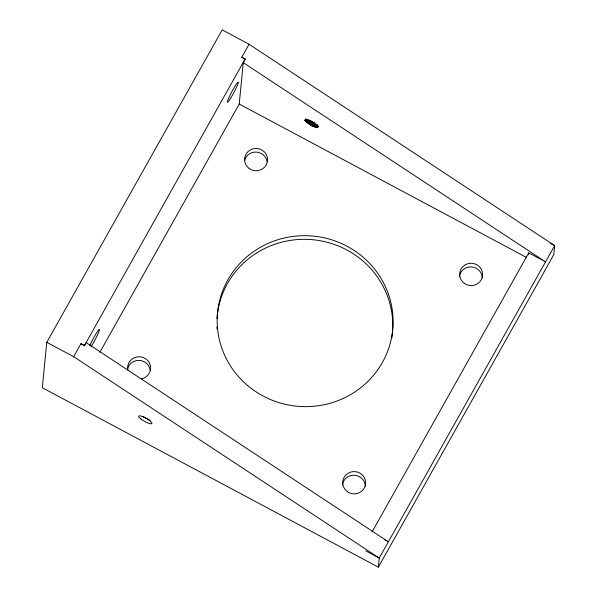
<?xml version="1.0" encoding="UTF-8"?>
<svg xmlns="http://www.w3.org/2000/svg" width="597" height="597" viewBox="0 0 597 597"><rect width="100%" height="100%" fill="white"/><g stroke="black" fill="none" stroke-linecap="round" stroke-linejoin="round"><path stroke-width="0.9" d="M46.782 342.312L42.327 387.729L378.349 567.15L553.777 254.688L554.673 245.598L249.068 44.253L222.211 29.85L46.782 342.312L73.662 356.67L379.237 558.068L378.349 567.15M73.662 356.67L80.976 343.648L84.296 345.842L245.143 59.021L241.785 57.222L249.068 44.253M99.833 352.327L239.225 104.05L243.278 62.67L245.143 59.021M528.554 254.725L528.733 252.904L545.531 261.874L243.278 62.67M84.296 345.842L86.125 342.581L388.378 541.792L384.423 539.681M304.88 120.243C308.836 118.639 315.38 123.452 318.253 126.885C314.291 128.497 307.753 123.683 304.88 120.243L305.612 118.945M305.03 120.572L305.761 119.266M305.291 120.945L306.388 118.99M305.657 121.37L306.754 119.415M306.127 121.825L307.224 119.87M306.686 122.31L308.149 119.706M307.336 122.825L308.798 120.221M308.052 123.348L309.88 120.094M308.828 123.87L310.656 120.616M309.656 124.392L311.485 121.139M310.515 124.9L312.343 121.646M311.388 125.385L313.216 122.131M312.268 125.833L314.097 122.579L314.962 122.997L313.134 126.251M313.97 126.616L315.432 124.012M314.768 126.937L316.231 124.333M315.514 127.191L316.977 124.586M316.194 127.385L317.656 124.788M316.791 127.519L317.888 125.564M317.298 127.579L318.029 126.28M317.708 127.579L318.44 126.273M372.028 532.009L528.733 252.904M550.71 243.509L554.673 245.598L379.237 558.068L365.797 550.889M239.225 104.05L526.554 257.479M80.976 343.648L84.334 345.447M142.817 416.407L150.205 420.355M241.785 57.222L245.106 59.409M127.922 370.244A11.477 11.149 5.6 0 1 136.653 356.999A11.477 11.149 5.6 0 1 150.332 365.558A11.477 11.149 5.6 0 1 141.601 378.804M216.927 328.82A87.998 85.461 5.6 0 1 216.845 326.955M217.002 318.574A87.998 85.461 5.6 0 1 310.201 239.509A87.998 85.461 5.6 0 1 392.61 330.089M392.55 331.022A87.998 85.461 5.6 0 1 391.699 338.432M459.369 276.821A11.477 11.149 5.6 0 1 471.234 266.919A11.477 11.149 5.6 0 1 482.249 277.836M342.409 485.13A11.477 11.149 5.6 0 1 354.282 475.227A11.477 11.149 5.6 0 1 365.297 486.145M244.606 160.429A11.477 11.149 5.6 0 1 267.083 161.675M127.474 369.528A11.477 11.149 5.6 0 1 150.205 370.64M89.774 345.626A11.477 1.075 -61.9 0 1 97.326 331.708A11.477 1.075 -61.9 0 1 98.445 332.768A11.477 1.075 -61.9 0 1 90.99 346.782M141.004 419.027A7.649 1.679 29.3 0 0 151.877 423.572A7.649 1.679 29.3 0 0 142.825 416.728A7.649 1.679 29.3 0 0 141.004 419.027M247.733 385.625A87.998 85.461 5.6 0 0 391.565 337.551A87.998 85.461 5.6 0 0 276.09 240.315A87.998 85.461 5.6 0 0 247.733 385.625M464.384 283.403A11.477 11.149 5.6 0 0 482.548 275.657A11.477 11.149 5.6 0 0 466.473 264.21A11.477 11.149 5.6 0 0 464.384 283.403M347.432 491.712A11.477 11.149 5.6 0 0 365.588 483.966A11.477 11.149 5.6 0 0 349.521 472.518A11.477 11.149 5.6 0 0 347.432 491.712M249.225 168.496A11.477 11.149 5.6 0 0 267.478 160.959A11.477 11.149 5.6 0 0 251.546 149.325A11.477 11.149 5.6 0 0 249.225 168.496M230.591 98.274A11.477 1.075 -61.9 0 0 238.307 82.11A11.477 1.075 -61.9 0 0 229.636 96.124A11.477 1.075 -61.9 0 0 230.591 98.274"/></g></svg>
